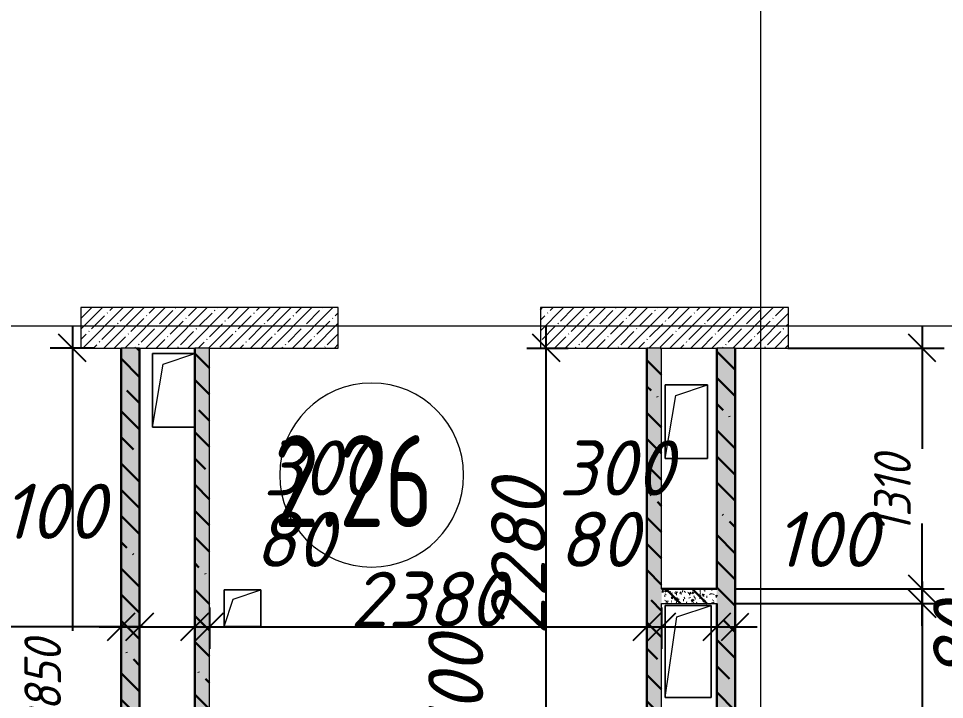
# Model space of a CAD drawing. Header units: millimetres. Extents: x 12986 to 523328, y -9759 to 30092.
# Drawn here: x 305618 to 310655, y 3003 to 6706 of the extents above; entities that cross this region are included whole.
import ezdxf

# ---------------------------------------------------------------- set-up
doc = ezdxf.new("R2010")
doc.units = ezdxf.units.MM
for name, color, linetype, lineweight in [('0) ПГП', 1, 'Continuous', 30), ('2) Расчет', 1, 'Continuous', 30), ('4) ПГП красный расчет', 12, 'Continuous', 30), ('A-ANNO-DIMS', 7, 'Continuous', 9), ('A-AREA-IDEN', 7, 'Continuous', 9), ('A-FLOR', 7, 'Continuous', 9), ('A-GENM', 7, 'Continuous', 9), ('A-WALL-FNSH-4', 250, 'Continuous', 13), ('A-WALL-PATT-1', 7, 'Continuous', 5), ('Оси-1', 7, 'Continuous', 20)]:
    doc.layers.add(name, color=color, linetype=linetype, lineweight=lineweight)
doc.layers.add('A-WALL-3', color=7, linetype='Continuous', lineweight=5, true_color=0x000000)
doc.layers.add('A-WALL-5', color=7, linetype='Continuous', lineweight=13, true_color=0x008000)
doc.styles.add('ISOCPEUR_I_2', font='isocpeui.ttf', dxfattribs={"height": 300})
doc.styles.add('ISOCPEUR_I_3', font='isocpeui.ttf', dxfattribs={"width": 0.9, "height": 200})
doc.styles.add('СПДС', font='ГОСТ тип А.ttf', dxfattribs={"width": 0.9})
doc.dimstyles.new('ISO-2_0_0_9К_СРЕДНИЙ', dxfattribs={"dimscale": 304.8, "dimtxt": 199.196235, "dimasz": 0.492126, "dimexe": 0.393701, "dimexo": 0, "dimgap": 0, "dimtad": 1, "dimdec": 0, "dimzin": 0, "dimdsep": 46, "dimtxsty": 'ISOCPEUR_I_2', "dimblk1": 'OBLIQUE', "dimblk2": 'OBLIQUE', "dimsah": 1, "dimcen": 0.09, "dimdle": 0.393701, "dimazin": 0, "dimtfac": 1, "dimtdec": 4, "dimtix": 1, "dimtmove": 2, "dimatfit": 3, "dimfxl": 1, "dimtvp": 1, "dimtolj": 1, "dimtzin": 0, "dimarcsym": 2})
doc.dimstyles.new('ISO-2_0_0_9К_СРЕДНИЙ_1', dxfattribs={"dimscale": 304.8, "dimtxt": 199.196235, "dimasz": 0.492126, "dimexe": 0.393701, "dimexo": 0, "dimgap": 0, "dimtad": 1, "dimdec": 0, "dimzin": 0, "dimdsep": 46, "dimtxsty": 'ISOCPEUR_I_3', "dimblk1": 'OBLIQUE', "dimblk2": 'OBLIQUE', "dimsah": 1, "dimcen": 0.09, "dimdle": 0.393701, "dimazin": 0, "dimtfac": 1, "dimtdec": 4, "dimtix": 1, "dimtmove": 2, "dimatfit": 3, "dimfxl": 1, "dimtvp": 1, "dimtolj": 1, "dimtzin": 0, "dimarcsym": 2})
doc.dimstyles.new('ISO-2_0_0_9К_СРЕДНИЙ_2', dxfattribs={"dimscale": 304.8, "dimtxt": 199.196235, "dimasz": 0.492126, "dimexe": 0.393701, "dimexo": 0, "dimgap": 0, "dimtad": 1, "dimdec": 0, "dimzin": 0, "dimdsep": 46, "dimtxsty": 'ISOCPEUR_I_2', "dimblk1": 'OBLIQUE', "dimblk2": 'OBLIQUE', "dimsah": 1, "dimcen": 0.09, "dimdle": 0.393701, "dimazin": 0, "dimtfac": 1, "dimtdec": 4, "dimtix": 1, "dimtmove": 0, "dimatfit": 3, "dimfxl": 1, "dimtvp": 1, "dimtolj": 1, "dimtzin": 0, "dimarcsym": 2})
pattern_1 = [(50, (239096.85, -2765.93), (72.873764, -6.37607), [7.62, -83.82]), (355, (239096.85, -2765.93), (-14.09699, 76.422444), [6.096, -67.056]), (100.451, (239102.924, -2766.464), (58.776964, 70.04687), [6.476, -71.236]), (46.184, (239096.85, -2745.61), (108.43142, -16.81745), [11.43, -125.73]), (96.636, (239105.89, -2747.01), (94.961, 98.97089), [9.714, -106.854]), (351.184, (239096.85, -2745.61), (94.96227, 98.97018), [9.144, -100.584]), (21, (239107.01, -2750.69), (60.64565, -40.90654), [7.62, -83.82]), (326, (239107.01, -2750.69), (24.72083, 73.67493), [6.096, -67.056]), (71.451, (239112.065, -2754.1), (85.36689, 32.76874), [6.476, -71.236]), (37.5, (239096.85, -2765.933), (1.235525, 33.8224325), [3.353, -62.89, 3.353, -64.719, -67.31]), (37.5, (239096.85, -2765.933), (1.235525, 33.8224325), [-134.315, 3.353, -63.957]), (7.5, (239096.85, -2765.933), (26.728146, 40.07255), [3.353, -35.458, 3.353, -61.366, -25.654]), (7.5, (239096.85, -2765.933), (26.728146, 40.07255), [-103.53, 3.353, -22.301]), (327.5, (239074.194, -2765.933), (54.236318, -2.292117), [3.353, -22.047, 3.353, -75.895, -105.156]), (327.5, (239074.194, -2765.933), (54.236318, -2.292117), [-104.648, 3.353, -101.803]), (317.5, (239064.034, -2765.933), (59.25158, 10.17014), [3.353, -29.667, 3.353, -49.276, -74.676]), (317.5, (239064.034, -2765.933), (59.25158, 10.17014), [-85.649, 3.353, -71.323])]
pattern_2 = [(135, (239096.85, -2765.93), (-142.5612, -142.5612), []), (135, (239239.41, -2765.93), (-142.5612, -142.5612), [252.016, -50.403, 3.353, -47.05])]

# ---------------------------------------------------------------- blocks, each defined once
blk = doc.blocks.new('AR_Отверстие прямоугольное _в плите_ - AR_Отверстие прямоугольное _в плите_-V57-АР1_1_Кладочный план 2 этажа')
at = {"layer": 'A-GENM'}
for p, q in [((100, 100), (-100, 100)), ((-100, 100), (-100, -100)), ((-50, 50), (100, 100)), ((100, -100), (100, 100)), ((-100, -100), (-50, 50)), ((-100, -100), (100, -100))]:
    blk.add_line(p, q, dxfattribs=at)
blk = doc.blocks.new('AR_Отверстие прямоугольное _в плите_ - AR_Отверстие прямоугольное _в плите_-24428856-АР1_1_Кладочный план 2 этажа')
at = {"layer": 'A-GENM'}
for p, q in [((125, 250), (-125, 250)), ((-125, 250), (-125, -250)), ((-62.5, 187.5), (125, 250)), ((125, -250), (125, 250)), ((-125, -250), (-62.5, 187.5)), ((-125, -250), (125, -250))]:
    blk.add_line(p, q, dxfattribs=at)
blk = doc.blocks.new('AR_Отверстие прямоугольное _в плите_ - AR_Отверстие прямоугольное _в плите_-24504815-АР1_1_Кладочный план 2 этажа')
at = {"layer": 'A-GENM'}
for p, q in [((115, 200), (-115, 200)), ((-115, 200), (-115, -200)), ((-57.5, 142.5), (115, 200)), ((115, -200), (115, 200)), ((-115, -200), (-57.5, 142.5)), ((-115, -200), (115, -200))]:
    blk.add_line(p, q, dxfattribs=at)
blk = doc.blocks.new('AR_Отверстие прямоугольное _в плите_ - AR_Отверстие прямоугольное _в плите_-V59-АР1_1_Кладочный план 2 этажа')
at = {"layer": 'A-GENM'}
for p, q in [((115, 200), (-115, 200)), ((-115, 200), (-115, -200)), ((-57.5, 142.5), (115, 200)), ((-115, -200), (-57.5, 142.5)), ((-115, -200), (115, -200))]:
    blk.add_line(p, q, dxfattribs=at)
blk = doc.blocks.new('_Oblique')
at = {"color": 0, "linetype": 'ByBlock', "lineweight": -2}
blk.add_line((-0.5, -0.5), (0.5, 0.5), dxfattribs=at)
blk = doc.blocks.new('*D2229')
at = {"layer": 'A-ANNO-DIMS', "color": 0, "lineweight": -2, "transparency": 16777216}
for p, q in [((304726.9, 3504), (304726.9, 3277.9)), ((306176.9, 3504), (306176.9, 3277.9)), ((304606.9, 3397.9), (305083.3, 3397.9)), ((306296.9, 3397.9), (305544.1, 3397.9))]:
    blk.add_line(p, q, dxfattribs=at)
at = {"layer": 'Defpoints', "color": 0, "transparency": 16777216}
for p in [(304726.9, 3504), (306176.9, 3504), (306176.9, 3397.9)]:
    blk.add_point(p, dxfattribs=at)
at = {"layer": 'A-ANNO-DIMS', "color": 0, "lineweight": -2, "transparency": 16777216, "xscale": 150, "yscale": 150, "zscale": 150, "rotation": 180}
blk.add_blockref('_Oblique', (304726.9, 3397.9), dxfattribs=at)
at = {"layer": 'A-ANNO-DIMS', "color": 0, "lineweight": -2, "transparency": 16777216, "xscale": 150, "yscale": 150, "zscale": 150}
blk.add_blockref('_Oblique', (306176.9, 3397.9), dxfattribs=at)
at = {"layer": 'A-ANNO-DIMS', "color": 0, "transparency": 16777216, "insert": (305024.1, 3652.7), "char_height": 200, "width": 579.201, "attachment_point": 1, "line_spacing_factor": 1.149209, "style": 'ISOCPEUR_I_3'}
blk.add_mtext('\\A1;1450', dxfattribs=at)
blk = doc.blocks.new('*D2230')
at = {"layer": 'A-ANNO-DIMS', "color": 0, "lineweight": -2, "transparency": 16777216}
for p, q in [((306176.9, 3504), (306176.9, 3277.9)), ((306276.9, 3504), (306276.9, 3277.9)), ((306056.9, 3397.9), (306396.9, 3397.9))]:
    blk.add_line(p, q, dxfattribs=at)
at = {"layer": 'Defpoints', "color": 0, "transparency": 16777216}
for p in [(306176.9, 3504), (306276.9, 3504), (306276.9, 3397.9)]:
    blk.add_point(p, dxfattribs=at)
at = {"layer": 'A-ANNO-DIMS', "color": 0, "lineweight": -2, "transparency": 16777216, "xscale": 150, "yscale": 150, "zscale": 150, "rotation": 180}
blk.add_blockref('_Oblique', (306176.9, 3397.9), dxfattribs=at)
at = {"layer": 'A-ANNO-DIMS', "color": 0, "lineweight": -2, "transparency": 16777216, "xscale": 150, "yscale": 150, "zscale": 150}
blk.add_blockref('_Oblique', (306276.9, 3397.9), dxfattribs=at)
at = {"layer": 'A-ANNO-DIMS', "color": 0, "transparency": 16777216, "insert": (305527.3, 4176.2), "char_height": 300, "width": 409.118, "attachment_point": 1, "line_spacing_factor": 1.149209, "style": 'ISOCPEUR_I_2'}
blk.add_mtext('\\A1;100', dxfattribs=at)
blk = doc.blocks.new('*D2231')
at = {"layer": 'A-ANNO-DIMS', "color": 0, "lineweight": -2, "transparency": 16777216}
for p, q in [((306276.9, 3504), (306276.9, 3277.9)), ((306576.9, 3504), (306576.9, 3277.9)), ((306156.9, 3397.9), (306696.9, 3397.9))]:
    blk.add_line(p, q, dxfattribs=at)
at = {"layer": 'Defpoints', "color": 0, "transparency": 16777216}
for p in [(306276.9, 3504), (306576.9, 3504), (306576.9, 3397.9)]:
    blk.add_point(p, dxfattribs=at)
at = {"layer": 'A-ANNO-DIMS', "color": 0, "lineweight": -2, "transparency": 16777216, "xscale": 150, "yscale": 150, "zscale": 150, "rotation": 180}
blk.add_blockref('_Oblique', (306276.9, 3397.9), dxfattribs=at)
at = {"layer": 'A-ANNO-DIMS', "color": 0, "lineweight": -2, "transparency": 16777216, "xscale": 150, "yscale": 150, "zscale": 150}
blk.add_blockref('_Oblique', (306576.9, 3397.9), dxfattribs=at)
at = {"layer": 'A-ANNO-DIMS', "color": 0, "transparency": 16777216, "insert": (306949.2, 4412), "char_height": 300, "width": 455.087, "attachment_point": 1, "line_spacing_factor": 1.149209, "style": 'ISOCPEUR_I_2'}
blk.add_mtext('\\A1;300', dxfattribs=at)
blk = doc.blocks.new('*D2232')
at = {"layer": 'A-ANNO-DIMS', "color": 0, "lineweight": -2, "transparency": 16777216}
for p, q in [((306576.9, 3504), (306576.9, 3277.9)), ((306656.9, 3504), (306656.9, 3277.9)), ((306456.9, 3397.9), (306776.9, 3397.9))]:
    blk.add_line(p, q, dxfattribs=at)
at = {"layer": 'Defpoints', "color": 0, "transparency": 16777216}
for p in [(306576.9, 3504), (306656.9, 3504), (306656.9, 3397.9)]:
    blk.add_point(p, dxfattribs=at)
at = {"layer": 'A-ANNO-DIMS', "color": 0, "lineweight": -2, "transparency": 16777216, "xscale": 150, "yscale": 150, "zscale": 150, "rotation": 180}
blk.add_blockref('_Oblique', (306576.9, 3397.9), dxfattribs=at)
at = {"layer": 'A-ANNO-DIMS', "color": 0, "lineweight": -2, "transparency": 16777216, "xscale": 150, "yscale": 150, "zscale": 150}
blk.add_blockref('_Oblique', (306656.9, 3397.9), dxfattribs=at)
at = {"layer": 'A-ANNO-DIMS', "color": 0, "transparency": 16777216, "insert": (306901.2, 4023.7), "char_height": 300, "width": 303.391, "attachment_point": 1, "line_spacing_factor": 1.149209, "style": 'ISOCPEUR_I_2'}
blk.add_mtext('\\A1;80', dxfattribs=at)
blk = doc.blocks.new('*D2233')
at = {"layer": 'A-ANNO-DIMS', "color": 0, "lineweight": -2, "transparency": 16777216}
for p, q in [((306656.9, 3504), (306656.9, 3277.9)), ((309036.9, 3504), (309036.9, 3277.9)), ((306536.9, 3397.9), (309156.9, 3397.9))]:
    blk.add_line(p, q, dxfattribs=at)
at = {"layer": 'Defpoints', "color": 0, "transparency": 16777216}
for p in [(306656.9, 3504), (309036.9, 3504), (309036.9, 3397.9)]:
    blk.add_point(p, dxfattribs=at)
at = {"layer": 'A-ANNO-DIMS', "color": 0, "lineweight": -2, "transparency": 16777216, "xscale": 150, "yscale": 150, "zscale": 150, "rotation": 180}
blk.add_blockref('_Oblique', (306656.9, 3397.9), dxfattribs=at)
at = {"layer": 'A-ANNO-DIMS', "color": 0, "lineweight": -2, "transparency": 16777216, "xscale": 150, "yscale": 150, "zscale": 150}
blk.add_blockref('_Oblique', (309036.9, 3397.9), dxfattribs=at)
at = {"layer": 'A-ANNO-DIMS', "color": 0, "transparency": 16777216, "insert": (307846.9, 3547.9), "char_height": 300, "width": 606.782, "attachment_point": 5, "style": 'ISOCPEUR_I_2'}
blk.add_mtext('\\A1;2380', dxfattribs=at)
blk = doc.blocks.new('*D2234')
at = {"layer": 'A-ANNO-DIMS', "color": 0, "lineweight": -2, "transparency": 16777216}
for p, q in [((309036.9, 3504), (309036.9, 3277.9)), ((309116.9, 3504), (309116.9, 3277.9)), ((308916.9, 3397.9), (309236.9, 3397.9))]:
    blk.add_line(p, q, dxfattribs=at)
at = {"layer": 'Defpoints', "color": 0, "transparency": 16777216}
for p in [(309036.9, 3504), (309116.9, 3504), (309116.9, 3397.9)]:
    blk.add_point(p, dxfattribs=at)
at = {"layer": 'A-ANNO-DIMS', "color": 0, "lineweight": -2, "transparency": 16777216, "xscale": 150, "yscale": 150, "zscale": 150, "rotation": 180}
blk.add_blockref('_Oblique', (309036.9, 3397.9), dxfattribs=at)
at = {"layer": 'A-ANNO-DIMS', "color": 0, "lineweight": -2, "transparency": 16777216, "xscale": 150, "yscale": 150, "zscale": 150}
blk.add_blockref('_Oblique', (309116.9, 3397.9), dxfattribs=at)
at = {"layer": 'A-ANNO-DIMS', "color": 0, "transparency": 16777216, "insert": (308556, 4023.7), "char_height": 300, "width": 303.391, "attachment_point": 1, "line_spacing_factor": 1.149209, "style": 'ISOCPEUR_I_2'}
blk.add_mtext('\\A1;80', dxfattribs=at)
blk = doc.blocks.new('*D2235')
at = {"layer": 'A-ANNO-DIMS', "color": 0, "lineweight": -2, "transparency": 16777216}
for p, q in [((309116.9, 3504), (309116.9, 3277.9)), ((309416.9, 3504), (309416.9, 3277.9)), ((308996.9, 3397.9), (309536.9, 3397.9))]:
    blk.add_line(p, q, dxfattribs=at)
at = {"layer": 'Defpoints', "color": 0, "transparency": 16777216}
for p in [(309116.9, 3504), (309416.9, 3504), (309416.9, 3397.9)]:
    blk.add_point(p, dxfattribs=at)
at = {"layer": 'A-ANNO-DIMS', "color": 0, "lineweight": -2, "transparency": 16777216, "xscale": 150, "yscale": 150, "zscale": 150, "rotation": 180}
blk.add_blockref('_Oblique', (309116.9, 3397.9), dxfattribs=at)
at = {"layer": 'A-ANNO-DIMS', "color": 0, "lineweight": -2, "transparency": 16777216, "xscale": 150, "yscale": 150, "zscale": 150}
blk.add_blockref('_Oblique', (309416.9, 3397.9), dxfattribs=at)
at = {"layer": 'A-ANNO-DIMS', "color": 0, "transparency": 16777216, "insert": (308555.7, 4412), "char_height": 300, "width": 455.087, "attachment_point": 1, "line_spacing_factor": 1.149209, "style": 'ISOCPEUR_I_2'}
blk.add_mtext('\\A1;300', dxfattribs=at)
blk = doc.blocks.new('*D2236')
at = {"layer": 'A-ANNO-DIMS', "color": 0, "lineweight": -2, "transparency": 16777216}
for p, q in [((309416.9, 3504), (309416.9, 3277.9)), ((309516.9, 3504), (309516.9, 3277.9)), ((309296.9, 3397.9), (309636.9, 3397.9))]:
    blk.add_line(p, q, dxfattribs=at)
at = {"layer": 'Defpoints', "color": 0, "transparency": 16777216}
for p in [(309416.9, 3504), (309516.9, 3504), (309516.9, 3397.9)]:
    blk.add_point(p, dxfattribs=at)
at = {"layer": 'A-ANNO-DIMS', "color": 0, "lineweight": -2, "transparency": 16777216, "xscale": 150, "yscale": 150, "zscale": 150, "rotation": 180}
blk.add_blockref('_Oblique', (309416.9, 3397.9), dxfattribs=at)
at = {"layer": 'A-ANNO-DIMS', "color": 0, "lineweight": -2, "transparency": 16777216, "xscale": 150, "yscale": 150, "zscale": 150}
blk.add_blockref('_Oblique', (309516.9, 3397.9), dxfattribs=at)
at = {"layer": 'A-ANNO-DIMS', "color": 0, "transparency": 16777216, "insert": (309729.3, 4023.7), "char_height": 300, "width": 409.118, "attachment_point": 1, "line_spacing_factor": 1.149209, "style": 'ISOCPEUR_I_2'}
blk.add_mtext('\\A1;100', dxfattribs=at)
blk = doc.blocks.new('*D2238')
at = {"layer": 'A-ANNO-DIMS', "color": 0, "lineweight": -2, "transparency": 16777216}
for p, q in [((310533.9, 3644.1), (310533.9, 2720.6)), ((309519.9, 3524.1), (310653.9, 3524.1)), ((310533.9, 1944.1), (310533.9, 2259.8)), ((309519.9, 2064.1), (310653.9, 2064.1))]:
    blk.add_line(p, q, dxfattribs=at)
at = {"layer": 'Defpoints', "color": 0, "transparency": 16777216}
for p in [(309519.9, 3524.1), (310533.9, 3524.1), (309519.9, 2064.1)]:
    blk.add_point(p, dxfattribs=at)
at = {"layer": 'A-ANNO-DIMS', "color": 0, "lineweight": -2, "transparency": 16777216, "xscale": 150, "yscale": 150, "zscale": 150}
for p, rotation in [((310533.9, 3524.1), 90), ((310533.9, 2064.1), 270)]:
    blk.add_blockref('_Oblique', p, dxfattribs=dict(at, rotation=rotation))
at = {"layer": 'A-ANNO-DIMS', "color": 0, "transparency": 16777216, "insert": (310272.6, 2200.6), "char_height": 200, "width": 579.201, "attachment_point": 1, "rotation": 90, "line_spacing_factor": 1.149209, "style": 'ISOCPEUR_I_3'}
blk.add_mtext('\\A1;1460', dxfattribs=at)
blk = doc.blocks.new('*D2239')
at = {"layer": 'A-ANNO-DIMS', "color": 0, "lineweight": -2, "transparency": 16777216}
for p, q in [((310533.9, 3404.1), (310533.9, 3724.1)), ((309519.9, 3604.1), (310653.9, 3604.1)), ((309519.9, 3524.1), (310653.9, 3524.1))]:
    blk.add_line(p, q, dxfattribs=at)
at = {"layer": 'Defpoints', "color": 0, "transparency": 16777216}
for p in [(309519.9, 3604.1), (310533.9, 3604.1), (309519.9, 3524.1)]:
    blk.add_point(p, dxfattribs=at)
at = {"layer": 'A-ANNO-DIMS', "color": 0, "lineweight": -2, "transparency": 16777216, "xscale": 150, "yscale": 150, "zscale": 150}
for p, rotation in [((310533.9, 3604.1), 90), ((310533.9, 3524.1), 270)]:
    blk.add_blockref('_Oblique', p, dxfattribs=dict(at, rotation=rotation))
at = {"layer": 'A-ANNO-DIMS', "color": 0, "transparency": 16777216, "insert": (310594, 3092.5), "char_height": 300, "width": 303.391, "attachment_point": 1, "rotation": 90, "line_spacing_factor": 1.149209, "style": 'ISOCPEUR_I_2'}
blk.add_mtext('\\A1;80', dxfattribs=at)
blk = doc.blocks.new('*D2240')
at = {"layer": 'A-ANNO-DIMS', "color": 0, "lineweight": -2, "transparency": 16777216}
for p, q in [((310533.9, 5034.1), (310533.9, 4365.3)), ((309802.5, 4914.1), (310653.9, 4914.1)), ((310533.9, 3484.1), (310533.9, 3960.4)), ((309519.9, 3604.1), (310653.9, 3604.1))]:
    blk.add_line(p, q, dxfattribs=at)
at = {"layer": 'Defpoints', "color": 0, "transparency": 16777216}
for p in [(309802.5, 4914.1), (310533.9, 4914.1), (309519.9, 3604.1)]:
    blk.add_point(p, dxfattribs=at)
at = {"layer": 'A-ANNO-DIMS', "color": 0, "lineweight": -2, "transparency": 16777216, "xscale": 150, "yscale": 150, "zscale": 150}
for p, rotation in [((310533.9, 4914.1), 90), ((310533.9, 3604.1), 270)]:
    blk.add_blockref('_Oblique', p, dxfattribs=dict(at, rotation=rotation))
at = {"layer": 'A-ANNO-DIMS', "color": 0, "transparency": 16777216, "insert": (310272.6, 3905.4), "char_height": 200, "width": 514.846, "attachment_point": 1, "rotation": 90, "line_spacing_factor": 1.149209, "style": 'ISOCPEUR_I_3'}
blk.add_mtext('\\A1;1310', dxfattribs=at)
blk = doc.blocks.new('*D2242')
at = {"layer": 'A-ANNO-DIMS', "color": 0, "lineweight": -2, "transparency": 16777216}
for p, q in [((305911.3, 5034.1), (305911.3, 3377)), ((306033.8, 4914.1), (305791.3, 4914.1)), ((305911.3, 1944.1), (305911.3, 2864.2)), ((306173.8, 2064.1), (305791.3, 2064.1))]:
    blk.add_line(p, q, dxfattribs=at)
at = {"layer": 'Defpoints', "color": 0, "transparency": 16777216}
for p in [(305911.3, 4914.1), (306033.8, 4914.1), (306173.8, 2064.1)]:
    blk.add_point(p, dxfattribs=at)
at = {"layer": 'A-ANNO-DIMS', "color": 0, "lineweight": -2, "transparency": 16777216, "xscale": 150, "yscale": 150, "zscale": 150}
for p, rotation in [((305911.3, 4914.1), 90), ((305911.3, 2064.1), 270)]:
    blk.add_blockref('_Oblique', p, dxfattribs=dict(at, rotation=rotation))
at = {"layer": 'A-ANNO-DIMS', "color": 0, "transparency": 16777216, "insert": (305650, 2817.2), "char_height": 200, "width": 606.782, "attachment_point": 1, "rotation": 90, "line_spacing_factor": 1.149209, "style": 'ISOCPEUR_I_3'}
blk.add_mtext('\\A1;2850', dxfattribs=at)
blk = doc.blocks.new('*D2559')
at = {"layer": 'A-ANNO-DIMS', "color": 0, "lineweight": -2, "transparency": 16777216}
for p, q in [((308489.1, 2414.1), (308489.1, 2754.1)), ((308383, 2634.1), (308609.1, 2634.1)), ((308383, 2534.1), (308609.1, 2534.1))]:
    blk.add_line(p, q, dxfattribs=at)
at = {"layer": 'Defpoints', "color": 0, "transparency": 16777216}
for p in [(308383, 2634.1), (308489.1, 2634.1), (308383, 2534.1)]:
    blk.add_point(p, dxfattribs=at)
at = {"layer": 'A-ANNO-DIMS', "color": 0, "lineweight": -2, "transparency": 16777216, "xscale": 150, "yscale": 150, "zscale": 150}
for p, rotation in [((308489.1, 2634.1), 90), ((308489.1, 2534.1), 270)]:
    blk.add_blockref('_Oblique', p, dxfattribs=dict(at, rotation=rotation))
at = {"layer": 'A-ANNO-DIMS', "color": 0, "transparency": 16777216, "insert": (307846.8, 2783.6), "char_height": 300, "width": 409.118, "attachment_point": 1, "rotation": 90, "line_spacing_factor": 1.149209, "style": 'ISOCPEUR_I_2'}
blk.add_mtext('\\A1;100', dxfattribs=at)
blk = doc.blocks.new('*D2560')
at = {"layer": 'A-ANNO-DIMS', "color": 0, "lineweight": -2, "transparency": 16777216}
for p, q in [((308489.1, 2514.1), (308489.1, 5034.1)), ((308383, 4914.1), (308609.1, 4914.1)), ((308383, 2634.1), (308609.1, 2634.1))]:
    blk.add_line(p, q, dxfattribs=at)
at = {"layer": 'Defpoints', "color": 0, "transparency": 16777216}
for p in [(308383, 4914.1), (308489.1, 4914.1), (308383, 2634.1)]:
    blk.add_point(p, dxfattribs=at)
at = {"layer": 'A-ANNO-DIMS', "color": 0, "lineweight": -2, "transparency": 16777216, "xscale": 150, "yscale": 150, "zscale": 150}
for p, rotation in [((308489.1, 4914.1), 90), ((308489.1, 2634.1), 270)]:
    blk.add_blockref('_Oblique', p, dxfattribs=dict(at, rotation=rotation))
at = {"layer": 'A-ANNO-DIMS', "color": 0, "transparency": 16777216, "insert": (308339.1, 3774.1), "char_height": 300, "width": 606.782, "attachment_point": 5, "rotation": 90, "style": 'ISOCPEUR_I_2'}
blk.add_mtext('\\A1;2280', dxfattribs=at)
blk = doc.blocks.new('Марка_Помещения - Номер-25198446-Объем проектирования 2 этажа')
at = {"layer": 'A-AREA-IDEN'}
for start, end in [(360, 180), (180, 360)]:
    blk.add_arc((0, 0), 2.5, start, end, dxfattribs=at)

msp = doc.modelspace()

# ---------------------------------------------------------------- hatches: boundary and pattern name
at = {"layer": '0) ПГП'}
h = msp.add_hatch(dxfattribs=at)
h.set_pattern_fill('FP_25', color=256, style=0, pattern_type=2)
h.set_pattern_definition(pattern_1)
h.paths.add_polyline_path([(306276.85079, 1964.0673), (306276.85079, 4914.06731), (306176.85079, 4914.06731), (306176.85079, 1964.0673)], flags=0)
h = msp.add_hatch(dxfattribs=at)
h.set_pattern_fill('FP_26', color=256, style=0, pattern_type=2)
h.set_pattern_definition(pattern_2)
h.paths.add_polyline_path([(306276.85079, 1964.0673), (306276.85079, 4914.06731), (306176.85079, 4914.06731), (306176.85079, 1964.0673)], flags=0)
h = msp.add_hatch(dxfattribs=at)
h.set_pattern_fill('FP_25', color=256, style=0, pattern_type=2)
h.set_pattern_definition(pattern_1)
h.paths.add_polyline_path([(306576.85079, 1964.0673), (306656.85079, 1964.0673), (306656.85079, 4914.06731), (306576.85079, 4914.06731), (306576.85079, 2064.0673)], flags=0)
h = msp.add_hatch(dxfattribs=at)
h.set_pattern_fill('FP_26', color=256, style=0, pattern_type=2)
h.set_pattern_definition(pattern_2)
h.paths.add_polyline_path([(306576.85079, 1964.0673), (306656.85079, 1964.0673), (306656.85079, 4914.06731), (306576.85079, 4914.06731), (306576.85079, 2064.0673)], flags=0)
h = msp.add_hatch(dxfattribs=at)
h.set_pattern_fill('FP_25', color=256, style=0, pattern_type=2)
h.set_pattern_definition(pattern_1)
h.paths.add_polyline_path([(309116.85081, 1964.0673), (309116.85081, 4914.06731), (309036.85081, 4914.06731), (309036.85081, 1964.0673)], flags=0)
h = msp.add_hatch(dxfattribs=at)
h.set_pattern_fill('FP_26', color=256, style=0, pattern_type=2)
h.set_pattern_definition(pattern_2)
h.paths.add_polyline_path([(309116.85081, 1964.0673), (309116.85081, 4914.06731), (309036.85081, 4914.06731), (309036.85081, 1964.0673)], flags=0)
h = msp.add_hatch(dxfattribs=at)
h.set_pattern_fill('FP_25', color=256, style=0, pattern_type=2)
h.set_pattern_definition(pattern_1)
h.paths.add_polyline_path([(309416.85081, 1964.0673), (309516.85081, 1964.0673), (309516.85081, 4914.06731), (309416.85081, 4914.06731), (309416.85081, 2064.0673)], flags=0)
h = msp.add_hatch(dxfattribs=at)
h.set_pattern_fill('FP_26', color=256, style=0, pattern_type=2)
h.set_pattern_definition(pattern_2)
h.paths.add_polyline_path([(309416.85081, 1964.0673), (309516.85081, 1964.0673), (309516.85081, 4914.06731), (309416.85081, 4914.06731), (309416.85081, 2064.0673)], flags=0)
h = msp.add_hatch(dxfattribs=at)
h.set_pattern_fill('FP_25', color=256, style=0, pattern_type=2)
h.set_pattern_definition(pattern_1)
h.paths.add_polyline_path([(309116.85081, 3524.0673), (309416.85081, 3524.0673), (309416.85081, 3604.0673), (309116.85081, 3604.0673)], flags=0)
h = msp.add_hatch(dxfattribs=at)
h.set_pattern_fill('FP_26', color=256, style=0, pattern_type=2)
h.set_pattern_definition(pattern_2)
h.paths.add_polyline_path([(309116.85081, 3524.0673), (309416.85081, 3524.0673), (309416.85081, 3604.0673), (309116.85081, 3604.0673)], flags=0)
at = {"layer": 'A-WALL-PATT-1'}
h = msp.add_hatch(dxfattribs=at)
h.set_pattern_fill('FP_7', color=256, style=0, pattern_type=2)
h.set_pattern_definition([(45, (239096.85, -2765.93), (-57.02463, 57.02463), []), (45, (239153.876, -2765.93), (-57.02463, 57.02463), [100.806, -20.161, 3.353, -16.808])])
h.paths.add_polyline_path([(309036.85081, 4914.06731), (309806.85081, 4914.06731), (309806.85081, 5134.06731), (308457.33135, 5134.06731), (308457.33135, 4914.06731)], flags=0)
h.paths.add_polyline_path([(310956.85081, 4914.06731), (310956.85081, 5134.06731), (310756.85081, 5134.06731), (310756.85081, 4914.06731)], flags=0)
h.paths.add_polyline_path([(306656.85079, 4914.06731), (307357.33135, 4914.06731), (307357.33135, 5134.06731), (305956.85079, 5134.06731), (305956.85079, 4914.06731), (306576.85079, 4914.06731)], flags=0)

# ---------------------------------------------------------------- linework, layer by layer
at = {"layer": '0) ПГП'}
for p, q in [((306276.85079, 2064.0673), (306276.85079, 4914.06731)), ((309416.85081, 3524.0673), (309416.85081, 2064.0673))]:
    msp.add_line(p, q, dxfattribs=at)
at = {"layer": '2) Расчет'}
for p, q in [((306176.85079, 4914.06731), (306176.85079, 1964.0673)), ((309516.85081, 1964.0673), (309516.85081, 4914.06731))]:
    msp.add_line(p, q, dxfattribs=at)
at = {"layer": '4) ПГП красный расчет'}
for p, q in [((306576.85079, 4914.06731), (306576.85079, 2064.0673)), ((309036.85081, 4914.06731), (309036.85081, 2634.0673)), ((309416.85081, 4914.06731), (309416.85081, 3604.0673)), ((309416.85081, 3604.0673), (309116.85081, 3604.0673))]:
    msp.add_line(p, q, dxfattribs=at)
at = {"layer": 'A-FLOR'}
for p, q in [((306346.85079, 4884.06748), (306576.85079, 4884.06748)), ((306346.85079, 4484.06748), (306346.85079, 4884.06748)), ((309136.85081, 4714.06748), (309366.85081, 4714.06748)), ((309136.85081, 4314.06748), (309136.85081, 4714.06748)), ((309366.85081, 4714.06748), (309366.85081, 4314.06748)), ((306576.85079, 4484.06748), (306346.85079, 4484.06748)), ((309366.85081, 4314.06748), (309136.85081, 4314.06748)), ((306736.85081, 3599.06748), (306936.85081, 3599.06748)), ((306736.85081, 3399.06748), (306736.85081, 3599.06748)), ((306936.85081, 3599.06748), (306936.85081, 3399.06748)), ((309136.85081, 3514.06748), (309386.85081, 3514.06748)), ((309136.85081, 3014.06748), (309136.85081, 3514.06748)), ((309386.85081, 3514.06748), (309386.85081, 3014.06748)), ((306936.85081, 3399.06748), (306736.85081, 3399.06748)), ((309386.85081, 3014.06748), (309136.85081, 3014.06748))]:
    msp.add_line(p, q, dxfattribs=at)
at = {"layer": 'A-WALL-3'}
for p, q in [((307357.33135, 5134.06731), (305956.85079, 5134.06731)), ((305956.85079, 5134.06731), (305956.85079, 4914.06731)), ((307357.33135, 4914.06731), (307357.33135, 5134.06731)), ((309806.85081, 5134.06731), (308457.33135, 5134.06731)), ((308457.33135, 5134.06731), (308457.33135, 4914.06731)), ((309806.85081, 4914.06731), (309806.85081, 5134.06731)), ((305956.85079, 4914.06731), (306176.85079, 4914.06731)), ((306276.85079, 4914.06731), (306576.85079, 4914.06731)), ((306656.85079, 4914.06731), (307357.33135, 4914.06731)), ((308457.33135, 4914.06731), (309036.85081, 4914.06731)), ((309116.85081, 4914.06731), (309416.85081, 4914.06731)), ((309516.85081, 4914.06731), (309806.85081, 4914.06731))]:
    msp.add_line(p, q, dxfattribs=at)
at = {"layer": 'A-WALL-5'}
for p, q in [((306276.85079, 4914.06731), (306176.85079, 4914.06731)), ((306656.85079, 4914.06731), (306576.85079, 4914.06731)), ((309116.85081, 4914.06731), (309036.85081, 4914.06731)), ((309516.85081, 4914.06731), (309416.85081, 4914.06731))]:
    msp.add_line(p, q, dxfattribs=at)
at = {"layer": 'A-WALL-FNSH-4'}
for p, q in [((306656.85079, 2634.0673), (306656.85079, 4914.06731)), ((309116.85081, 3604.0673), (309116.85081, 4914.06731)), ((309116.85081, 2064.0673), (309116.85081, 3524.0673)), ((309116.85081, 3524.0673), (309416.85081, 3524.0673))]:
    msp.add_line(p, q, dxfattribs=at)
at = {"layer": 'Оси-1'}
for p, q in [((309656.85078, -6915.9327), (309656.85078, 25871.01046)), ((234936.85079, 5034.0673), (365048.47884, 5034.0673))]:
    msp.add_line(p, q, dxfattribs=at)

# ---------------------------------------------------------------- block references
at = {"layer": 'A-AREA-IDEN', "xscale": 199.9999999999999, "yscale": 199.9999999999999, "zscale": 199.9999999999999}
msp.add_blockref('Марка_Помещения - Номер-25198446-Объем проектирования 2 этажа', (307539.16553, 4223.35389), dxfattribs=at)
at = {"layer": 'A-GENM'}
for name, p in [('AR_Отверстие прямоугольное _в плите_ - AR_Отверстие прямоугольное _в плите_-V59-АР1_1_Кладочный план 2 этажа', (306461.85079, 4684.06748)), ('AR_Отверстие прямоугольное _в плите_ - AR_Отверстие прямоугольное _в плите_-24504815-АР1_1_Кладочный план 2 этажа', (309251.85081, 4514.06748)), ('AR_Отверстие прямоугольное _в плите_ - AR_Отверстие прямоугольное _в плите_-V57-АР1_1_Кладочный план 2 этажа', (306836.85081, 3499.06748)), ('AR_Отверстие прямоугольное _в плите_ - AR_Отверстие прямоугольное _в плите_-24428856-АР1_1_Кладочный план 2 этажа', (309261.85081, 3264.06748))]:
    msp.add_blockref(name, p, dxfattribs=at)

# ---------------------------------------------------------------- texts
at = {"layer": 'A-AREA-IDEN', "insert": (307007.69923, 4440.47249), "char_height": 500, "width": 1327.5945, "attachment_point": 1, "style": 'СПДС'}
msp.add_mtext('2.26', dxfattribs=at)

# ---------------------------------------------------------------- dimensions: what is measured, and where the dimension line sits
at = {"layer": 'A-ANNO-DIMS'}
for base, p1, p2, dimstyle, override, picture, middle in [((305911.33262, 4914.06731), (306173.80279, 2064.0673), (306033.80279, 4914.06731), 'ISO-2_0_0_9К_СРЕДНИЙ_1', {"dimpost": '<>', "dimfxl": 2853.43653}, '*D2242', (305783.37481, 3120.59147)), ((310533.88848, 4914.06731), (309519.89881, 3604.0673), (309802.52779, 4914.06731), 'ISO-2_0_0_9К_СРЕДНИЙ_1', {"dimpost": '<>', "dimfxl": 1340.141464}, '*D2240', (310405.93067, 4162.84114)), ((310533.88848, 3604.0673), (309519.89881, 3524.0673), (309519.89881, 3604.0673), 'ISO-2_0_0_9К_СРЕДНИЙ', {"dimpost": '<>', "dimfxl": 80}, '*D2239', (310794.00106, 3244.22446)), ((310533.88848, 3524.0673), (309519.89881, 2064.0673), (309519.89881, 3524.0673), 'ISO-2_0_0_9К_СРЕДНИЙ_1', {"dimpost": '<>', "dimfxl": 1460.000003}, '*D2238', (310405.93067, 2490.16907)), ((308489.0905, 2634.0673), (308383.02448, 2534.0673), (308383.02448, 2634.0673), 'ISO-2_0_0_9К_СРЕДНИЙ', {"dimpost": '<>', "dimfxl": 100}, '*D2559', (308046.83478, 2988.14623))]:
    dim = msp.add_linear_dim(base=base, p1=p1, p2=p2, angle=90, dimstyle=dimstyle, override=override, dxfattribs=at)
    dim.commit()
    dim.dimension.update_dxf_attribs({"geometry": picture, "text_midpoint": middle, "dimtype": 160, "text_rotation": 90})
dim = msp.add_linear_dim(base=(308489.0905, 4914.06731), p1=(308383.02448, 2634.0673), p2=(308383.02448, 4914.06731), angle=90, dimstyle='ISO-2_0_0_9К_СРЕДНИЙ_2', override={"dimpost": '<>', "dimfxl": 2280.000005}, dxfattribs=at)
dim.commit()
dim.dimension.update_dxf_attribs({"geometry": '*D2560', "text_midpoint": (308339.0905, 3774.0673)})
for base, p1, p2, dimstyle, override, picture, middle in [((306576.85079, 3397.92858), (306276.85079, 3503.9946), (306576.85079, 3503.9946), 'ISO-2_0_0_9К_СРЕДНИЙ', {"dimpost": '<>', "dimfxl": 300}, '*D2231', (307176.70514, 4211.96421)), ((309416.85081, 3397.92858), (309116.85081, 3503.9946), (309416.85081, 3503.9946), 'ISO-2_0_0_9К_СРЕДНИЙ', {"dimpost": '<>', "dimfxl": 300}, '*D2235', (308783.20991, 4211.96421)), ((306276.85079, 3397.92858), (306176.85079, 3503.9946), (306276.85079, 3503.9946), 'ISO-2_0_0_9К_СРЕДНИЙ', {"dimpost": '<>', "dimfxl": 100}, '*D2230', (305731.86464, 3976.19722)), ((306656.85079, 3397.92858), (306576.85079, 3503.9946), (306656.85079, 3503.9946), 'ISO-2_0_0_9К_СРЕДНИЙ', {"dimpost": '<>', "dimfxl": 80}, '*D2232', (307052.87756, 3823.72873)), ((309116.85081, 3397.92858), (309036.85081, 3503.9946), (309116.85081, 3503.9946), 'ISO-2_0_0_9К_СРЕДНИЙ', {"dimpost": '<>', "dimfxl": 80}, '*D2234', (308707.6748, 3823.72873)), ((309516.85081, 3397.92858), (309416.85081, 3503.9946), (309516.85081, 3503.9946), 'ISO-2_0_0_9К_СРЕДНИЙ', {"dimpost": '<>', "dimfxl": 100}, '*D2236', (309933.82898, 3823.72873)), ((306176.85079, 3397.92858), (304726.85079, 3503.9946), (306176.85079, 3503.9946), 'ISO-2_0_0_9К_СРЕДНИЙ_1', {"dimpost": '<>', "dimfxl": 1449.999998}, '*D2229', (305313.69081, 3519.36685))]:
    dim = msp.add_linear_dim(base=base, p1=p1, p2=p2, dimstyle=dimstyle, override=override, dxfattribs=at)
    dim.commit()
    dim.dimension.update_dxf_attribs({"geometry": picture, "text_midpoint": middle, "dimtype": 160})
dim = msp.add_linear_dim(base=(309036.85081, 3397.92858), p1=(306656.85079, 3503.9946), p2=(309036.85081, 3503.9946), dimstyle='ISO-2_0_0_9К_СРЕДНИЙ_2', override={"dimpost": '<>', "dimfxl": 2380.000021}, dxfattribs=at)
dim.commit()
dim.dimension.update_dxf_attribs({"geometry": '*D2233', "text_midpoint": (307846.8508, 3547.92858)})

doc.saveas('drawing.dxf')
